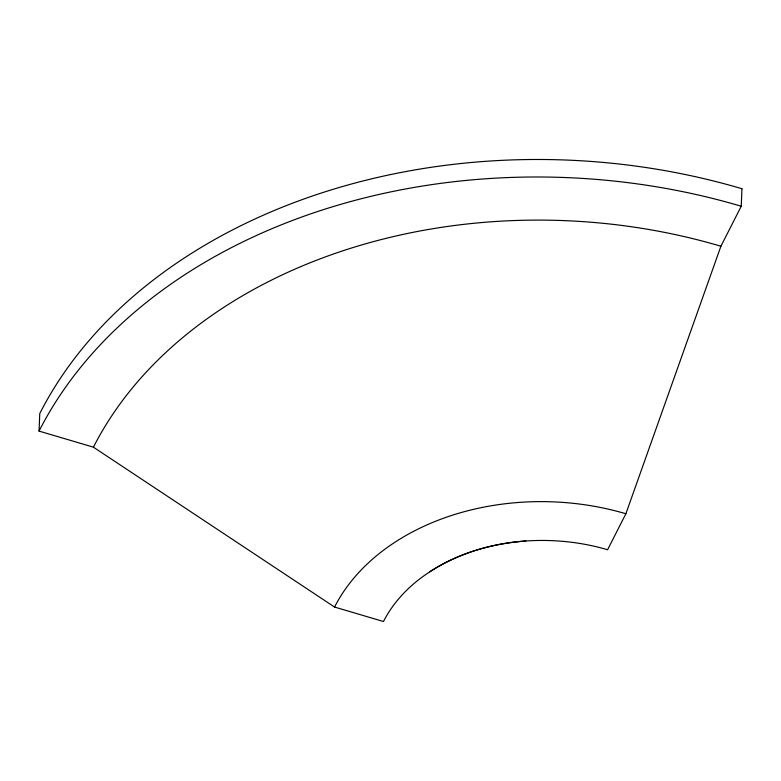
<?xml version="1.0" encoding="UTF-8"?>
<svg xmlns="http://www.w3.org/2000/svg" width="781" height="781" viewBox="0 0 781 781"><rect width="100%" height="100%" fill="white"/><g stroke="black" fill="none" stroke-linecap="round" stroke-linejoin="round"><path stroke-width="1.17" d="M741.95 188.719L741.247 206.223L720.912 246.22L625.884 513.752L607.589 549.746A174.183 129.236 2.3 0 0 575.831 542.834C521.298 535.092 462.206 545.812 418.128 580.146A174.183 129.236 2.3 0 0 383.481 621.52L334.551 607.042L93.417 447.171L39.05 431.092L39.753 413.588A545.802 404.968 2.3 0 1 741.95 188.729M93.427 447.171A487.735 361.886 2.3 0 1 720.902 246.23M334.561 607.042A226.451 168.022 2.3 0 1 625.884 513.752M429.716 571.799A174.183 129.236 2.3 0 1 525.847 541.008M39.06 431.092A545.802 404.968 2.3 0 1 741.247 206.233"/></g></svg>
